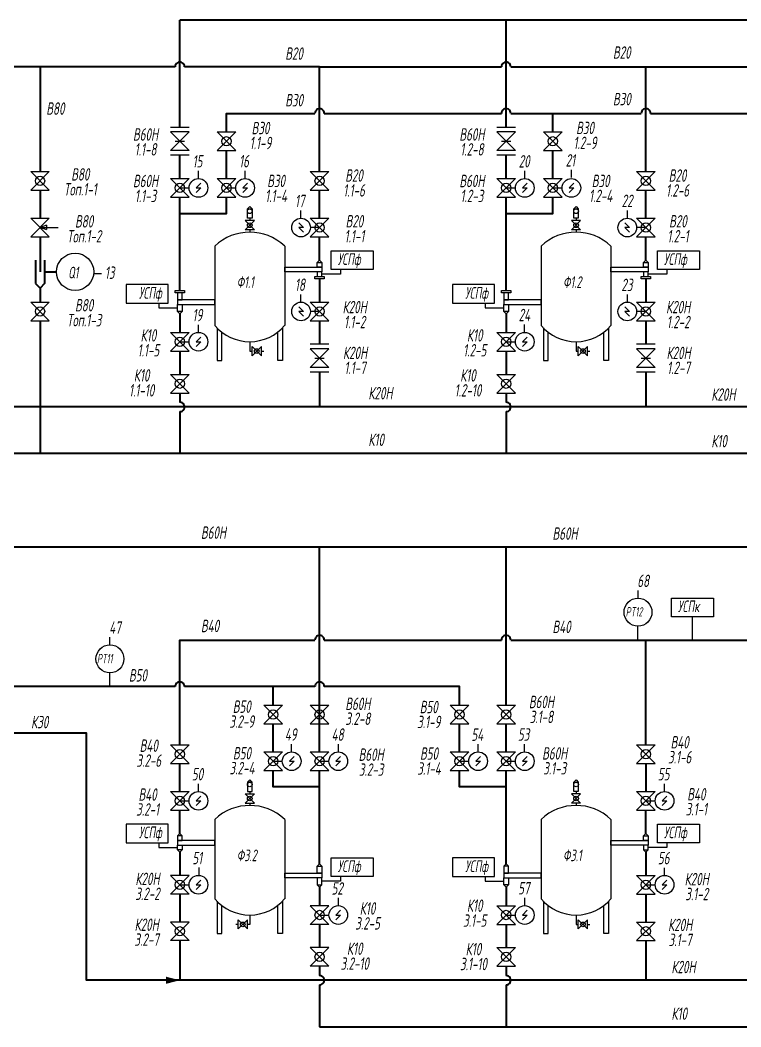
# Model space of a CAD drawing. Header units: millimetres. Extents: x 1510 to 10524, y 7125 to 13164.
# Drawn here: x 3664.1 to 3824.5, y 10867 to 11091.2 of the extents above; entities that cross this region are included whole.
import ezdxf

# ---------------------------------------------------------------- set-up
doc = ezdxf.new("R2010")
doc.units = ezdxf.units.MM
doc.header["$LTSCALE"] = 4
for name, color, linetype in [('1', 7, 'Continuous'), ('2', 7, 'Continuous'), ('В80', 1, 'Continuous'), ('Надписи', 7, 'Continuous')]:
    doc.layers.add(name, color=color, linetype=linetype)
doc.layers.add('В20', color=7, linetype='Continuous', lineweight=40, true_color=0x0a7800)
doc.layers.add('К10', color=7, linetype='Continuous', lineweight=40, true_color=0xffbe00)
for name, color, linetype, lineweight in [('В30', 136, 'Continuous', 40), ('В40', 142, 'Continuous', 40), ('В50', 180, 'Continuous', 40), ('В60Н', 140, 'Continuous', 40), ('К20Н', 33, 'Continuous', 40), ('К30', 54, 'Continuous', 40), ('Р1', 90, 'Continuous', 40)]:
    doc.layers.add(name, color=color, linetype=linetype, lineweight=lineweight)
doc.styles.add('Eskd знаки', font='eskd.shx', dxfattribs={"width": 0.8, "oblique": 10})

msp = doc.modelspace()

# ---------------------------------------------------------------- linework, layer by layer
for p, q in [((3701.68, 11067.32), (3697.53, 11067.32)), ((3701.68, 11066.29), (3697.53, 11066.29)), ((3697.53, 11066.29), (3701.68, 11062.14)), ((3701.68, 11066.29), (3697.53, 11062.14)), ((3707.91, 11066.29), (3712.06, 11066.29)), ((3712.06, 11066.29), (3707.91, 11062.14)), ((3707.91, 11066.29), (3712.06, 11062.14)), ((3774.32, 11067.32), (3770.17, 11067.32)), ((3774.32, 11066.29), (3770.17, 11066.29)), ((3770.17, 11066.29), (3774.32, 11062.14)), ((3774.32, 11066.29), (3770.17, 11062.14)), ((3780.55, 11066.29), (3784.7, 11066.29)), ((3784.7, 11066.29), (3780.55, 11062.14)), ((3780.55, 11066.29), (3784.7, 11062.14)), ((3698.57, 11064.21), (3700.65, 11064.21)), ((3771.21, 11064.21), (3773.29, 11064.21)), ((3701.68, 11062.14), (3697.53, 11062.14)), ((3707.91, 11062.14), (3712.06, 11062.14)), ((3774.32, 11062.14), (3770.17, 11062.14)), ((3780.55, 11062.14), (3784.7, 11062.14)), ((3701.68, 11061.1), (3697.53, 11061.1)), ((3774.32, 11061.1), (3770.17, 11061.1)), ((3666.4, 11057.47), (3670.55, 11057.47)), ((3670.55, 11057.47), (3666.4, 11053.31)), ((3666.4, 11057.47), (3670.55, 11053.31)), ((3728.66, 11057.47), (3732.82, 11057.47)), ((3732.82, 11057.47), (3728.66, 11053.31)), ((3728.66, 11057.47), (3732.82, 11053.31)), ((3801.31, 11057.47), (3805.46, 11057.47)), ((3805.46, 11057.47), (3801.31, 11053.31)), ((3801.31, 11057.47), (3805.46, 11053.31)), ((3697.53, 11055.91), (3701.68, 11055.91)), ((3701.68, 11055.91), (3697.53, 11051.76)), ((3697.53, 11055.91), (3701.68, 11051.76)), ((3707.91, 11055.91), (3712.06, 11055.91)), ((3712.06, 11055.91), (3707.91, 11051.76)), ((3707.91, 11055.91), (3712.06, 11051.76)), ((3770.17, 11055.91), (3774.32, 11055.91)), ((3774.32, 11055.91), (3770.17, 11051.76)), ((3770.17, 11055.91), (3774.32, 11051.76)), ((3780.55, 11055.91), (3784.7, 11055.91)), ((3784.7, 11055.91), (3780.55, 11051.76)), ((3780.55, 11055.91), (3784.7, 11051.76)), ((3666.4, 11053.31), (3670.55, 11053.31)), ((3699.61, 11053.83), (3701.68, 11053.83)), ((3709.99, 11053.83), (3712.06, 11053.83)), ((3728.66, 11053.31), (3732.82, 11053.31)), ((3772.25, 11053.83), (3774.32, 11053.83)), ((3782.63, 11053.83), (3784.7, 11053.83)), ((3801.31, 11053.31), (3805.46, 11053.31)), ((3697.53, 11051.76), (3701.68, 11051.76)), ((3707.91, 11051.76), (3712.06, 11051.76)), ((3770.17, 11051.76), (3774.32, 11051.76)), ((3780.55, 11051.76), (3784.7, 11051.76)), ((3714.66, 11049.16), (3715.17, 11049.68)), ((3715.17, 11049.68), (3715.69, 11049.16)), ((3787.3, 11049.16), (3787.82, 11049.68)), ((3787.82, 11049.68), (3788.33, 11049.16)), ((3666.4, 11047.09), (3670.55, 11047.09)), ((3670.55, 11047.09), (3666.4, 11042.94)), ((3666.4, 11047.09), (3670.55, 11042.94)), ((3716.21, 11046.57), (3714.14, 11046.57)), ((3714.14, 11046.57), (3716.21, 11044.49)), ((3716.21, 11046.57), (3714.14, 11044.49)), ((3715.17, 11047.09), (3715.17, 11046.57)), ((3728.66, 11047.09), (3732.82, 11047.09)), ((3732.82, 11047.09), (3728.66, 11042.94)), ((3728.66, 11047.09), (3732.82, 11042.94)), ((3788.85, 11046.57), (3786.78, 11046.57)), ((3786.78, 11046.57), (3788.85, 11044.49)), ((3788.85, 11046.57), (3786.78, 11044.49)), ((3787.82, 11047.09), (3787.82, 11046.57)), ((3801.31, 11047.09), (3805.46, 11047.09)), ((3805.46, 11047.09), (3801.31, 11042.94)), ((3801.31, 11047.09), (3805.46, 11042.94)), ((3669.93, 11045.53), (3668.48, 11045.01)), ((3668.48, 11045.01), (3669.93, 11044.6)), ((3668.48, 11045.01), (3672.54, 11045.01)), ((3669.93, 11045.53), (3669.93, 11044.6)), ((3716.21, 11044.49), (3714.14, 11044.49)), ((3715.17, 11044.49), (3715.17, 11043.98)), ((3730.74, 11045.01), (3728.66, 11045.01)), ((3788.85, 11044.49), (3786.78, 11044.49)), ((3787.82, 11044.49), (3787.82, 11043.98)), ((3803.38, 11045.01), (3801.31, 11045.01)), ((3666.4, 11042.94), (3670.55, 11042.94)), ((3728.66, 11042.94), (3732.82, 11042.94)), ((3801.31, 11042.94), (3805.46, 11042.94)), ((3730.74, 11037.75), (3730.22, 11037.23)), ((3731.26, 11037.23), (3730.74, 11037.75)), ((3803.38, 11037.75), (3802.86, 11037.23)), ((3803.9, 11037.23), (3803.38, 11037.75)), ((3735.41, 11035.67), (3735.41, 11034.64)), ((3808.05, 11035.67), (3808.05, 11034.64)), ((3735.41, 11034.64), (3731.26, 11034.64)), ((3808.05, 11034.64), (3803.9, 11034.64)), ((3666.4, 11028.41), (3670.55, 11028.41)), ((3670.55, 11028.41), (3666.4, 11024.26)), ((3666.4, 11028.41), (3670.55, 11024.26)), ((3694.94, 11028.15), (3694.94, 11027.11)), ((3728.66, 11028.41), (3732.82, 11028.41)), ((3732.82, 11028.41), (3728.66, 11024.26)), ((3728.66, 11028.41), (3732.82, 11024.26)), ((3767.58, 11028.15), (3767.58, 11027.11)), ((3801.31, 11028.41), (3805.46, 11028.41)), ((3805.46, 11028.41), (3801.31, 11024.26)), ((3801.31, 11028.41), (3805.46, 11024.26)), ((3694.94, 11027.11), (3699.09, 11027.11)), ((3699.61, 11025.82), (3699.09, 11026.33)), ((3700.13, 11026.33), (3699.61, 11025.82)), ((3730.74, 11026.33), (3728.66, 11026.33)), ((3767.58, 11027.11), (3771.73, 11027.11)), ((3772.25, 11025.82), (3771.73, 11026.33)), ((3772.77, 11026.33), (3772.25, 11025.82)), ((3803.38, 11026.33), (3801.31, 11026.33)), ((3666.4, 11024.26), (3670.55, 11024.26)), ((3728.66, 11024.26), (3732.82, 11024.26)), ((3801.31, 11024.26), (3805.46, 11024.26)), ((3697.53, 11021.66), (3701.68, 11021.66)), ((3701.68, 11021.66), (3697.53, 11017.51)), ((3697.53, 11021.66), (3701.68, 11017.51)), ((3770.17, 11021.66), (3774.32, 11021.66)), ((3774.32, 11021.66), (3770.17, 11017.51)), ((3770.17, 11021.66), (3774.32, 11017.51)), ((3699.61, 11019.59), (3701.68, 11019.59)), ((3715.17, 11019.59), (3715.17, 11017.51)), ((3772.25, 11019.59), (3774.32, 11019.59)), ((3787.82, 11019.59), (3787.82, 11017.51)), ((3697.53, 11017.51), (3701.68, 11017.51)), ((3715.17, 11017.51), (3715.69, 11017.51)), ((3715.69, 11016.48), (3715.69, 11018.55)), ((3717.77, 11018.55), (3715.69, 11016.48)), ((3717.77, 11016.48), (3715.69, 11018.55)), ((3717.77, 11016.48), (3717.77, 11018.55)), ((3717.77, 11017.51), (3718.29, 11017.51)), ((3732.82, 11019.07), (3728.66, 11019.07)), ((3732.82, 11018.03), (3728.66, 11018.03)), ((3728.66, 11018.03), (3732.82, 11013.88)), ((3732.82, 11018.03), (3728.66, 11013.88)), ((3770.17, 11017.51), (3774.32, 11017.51)), ((3787.82, 11017.51), (3788.33, 11017.51)), ((3788.33, 11016.48), (3788.33, 11018.55)), ((3790.41, 11018.55), (3788.33, 11016.48)), ((3790.41, 11016.48), (3788.33, 11018.55)), ((3790.41, 11016.48), (3790.41, 11018.55)), ((3790.41, 11017.51), (3790.93, 11017.51)), ((3805.46, 11019.07), (3801.31, 11019.07)), ((3805.46, 11018.03), (3801.31, 11018.03)), ((3801.31, 11018.03), (3805.46, 11013.88)), ((3805.46, 11018.03), (3801.31, 11013.88)), ((3729.7, 11015.96), (3731.78, 11015.96)), ((3802.34, 11015.96), (3804.42, 11015.96)), ((3732.82, 11013.88), (3728.66, 11013.88)), ((3732.82, 11012.84), (3728.66, 11012.84)), ((3805.46, 11013.88), (3801.31, 11013.88)), ((3805.46, 11012.84), (3801.31, 11012.84)), ((3697.53, 11012.32), (3701.68, 11012.32)), ((3701.68, 11008.17), (3697.53, 11012.32)), ((3697.53, 11008.17), (3701.68, 11012.32)), ((3770.17, 11012.32), (3774.32, 11012.32)), ((3774.32, 11008.17), (3770.17, 11012.32)), ((3770.17, 11008.17), (3774.32, 11012.32)), ((3697.53, 11008.17), (3701.68, 11008.17)), ((3770.17, 11008.17), (3774.32, 11008.17)), ((3718.29, 10938.65), (3722.44, 10938.65)), ((3722.44, 10938.65), (3718.29, 10934.5)), ((3718.29, 10938.65), (3722.44, 10934.5)), ((3728.66, 10938.65), (3732.82, 10938.65)), ((3732.82, 10938.65), (3728.66, 10934.5)), ((3728.66, 10938.65), (3732.82, 10934.5)), ((3759.8, 10938.65), (3763.95, 10938.65)), ((3763.95, 10938.65), (3759.8, 10934.5)), ((3759.8, 10938.65), (3763.95, 10934.5)), ((3770.17, 10938.65), (3774.32, 10938.65)), ((3774.32, 10938.65), (3770.17, 10934.5)), ((3770.17, 10938.65), (3774.32, 10934.5)), ((3718.29, 10934.5), (3722.44, 10934.5)), ((3728.66, 10934.5), (3732.82, 10934.5)), ((3759.8, 10934.5), (3763.95, 10934.5)), ((3770.17, 10934.5), (3774.32, 10934.5)), ((3697.53, 10929.83), (3701.68, 10929.83)), ((3701.68, 10929.83), (3697.53, 10925.67)), ((3697.53, 10929.83), (3701.68, 10925.67)), ((3801.31, 10929.83), (3805.46, 10929.83)), ((3805.46, 10929.83), (3801.31, 10925.67)), ((3801.31, 10929.83), (3805.46, 10925.67)), ((3718.29, 10928.27), (3722.44, 10928.27)), ((3722.44, 10928.27), (3718.29, 10924.12)), ((3718.29, 10928.27), (3722.44, 10924.12)), ((3728.66, 10928.27), (3732.82, 10928.27)), ((3732.82, 10928.27), (3728.66, 10924.12)), ((3728.66, 10928.27), (3732.82, 10924.12)), ((3759.8, 10928.27), (3763.95, 10928.27)), ((3763.95, 10928.27), (3759.8, 10924.12)), ((3759.8, 10928.27), (3763.95, 10924.12)), ((3770.17, 10928.27), (3774.32, 10928.27)), ((3774.32, 10928.27), (3770.17, 10924.12)), ((3770.17, 10928.27), (3774.32, 10924.12)), ((3697.53, 10925.67), (3701.68, 10925.67)), ((3720.36, 10926.19), (3722.44, 10926.19)), ((3730.74, 10926.19), (3732.82, 10926.19)), ((3761.87, 10926.19), (3763.95, 10926.19)), ((3772.25, 10926.19), (3774.32, 10926.19)), ((3801.31, 10925.67), (3805.46, 10925.67)), ((3718.29, 10924.12), (3722.44, 10924.12)), ((3728.66, 10924.12), (3732.82, 10924.12)), ((3759.8, 10924.12), (3763.95, 10924.12)), ((3770.17, 10924.12), (3774.32, 10924.12)), ((3715.17, 10922.04), (3714.66, 10921.52)), ((3715.69, 10921.52), (3715.17, 10922.04)), ((3787.3, 10921.52), (3787.82, 10922.04)), ((3787.82, 10922.04), (3788.33, 10921.52)), ((3697.53, 10919.45), (3701.68, 10919.45)), ((3701.68, 10919.45), (3697.53, 10915.3)), ((3697.53, 10919.45), (3701.68, 10915.3)), ((3714.14, 10918.93), (3716.21, 10918.93)), ((3716.21, 10918.93), (3714.14, 10916.85)), ((3714.14, 10918.93), (3716.21, 10916.85)), ((3715.17, 10919.45), (3715.17, 10918.93)), ((3788.85, 10918.93), (3786.78, 10918.93)), ((3786.78, 10918.93), (3788.85, 10916.85)), ((3788.85, 10918.93), (3786.78, 10916.85)), ((3787.82, 10919.45), (3787.82, 10918.93)), ((3801.31, 10919.45), (3805.46, 10919.45)), ((3805.46, 10919.45), (3801.31, 10915.3)), ((3801.31, 10919.45), (3805.46, 10915.3)), ((3699.61, 10917.37), (3701.68, 10917.37)), ((3714.14, 10916.85), (3716.21, 10916.85)), ((3715.17, 10916.85), (3715.17, 10916.34)), ((3788.85, 10916.85), (3786.78, 10916.85)), ((3787.82, 10916.85), (3787.82, 10916.34)), ((3803.38, 10917.37), (3805.46, 10917.37)), ((3697.53, 10915.3), (3701.68, 10915.3)), ((3801.31, 10915.3), (3805.46, 10915.3)), ((3699.09, 10909.59), (3699.61, 10910.11)), ((3699.61, 10910.11), (3700.13, 10909.59)), ((3803.38, 10910.11), (3802.86, 10909.59)), ((3803.9, 10909.59), (3803.38, 10910.11)), ((3694.94, 10908.03), (3694.94, 10907)), ((3808.05, 10908.03), (3808.05, 10907)), ((3694.94, 10907), (3699.09, 10907)), ((3699.09, 10906.48), (3699.61, 10905.96)), ((3699.61, 10905.96), (3700.13, 10906.48)), ((3803.38, 10905.96), (3802.86, 10906.48)), ((3803.9, 10906.48), (3803.38, 10905.96)), ((3808.05, 10907), (3803.9, 10907)), ((3730.22, 10902.85), (3730.74, 10903.36)), ((3730.74, 10903.36), (3731.26, 10902.85)), ((3772.25, 10903.36), (3771.73, 10902.85)), ((3772.77, 10902.85), (3772.25, 10903.36)), ((3701.68, 10900.77), (3697.53, 10900.77)), ((3697.53, 10900.77), (3701.68, 10896.62)), ((3701.68, 10900.77), (3697.53, 10896.62)), ((3735.41, 10900.51), (3735.41, 10899.47)), ((3767.58, 10900.51), (3767.58, 10899.47)), ((3801.31, 10900.77), (3805.46, 10900.77)), ((3805.46, 10900.77), (3801.31, 10896.62)), ((3801.31, 10900.77), (3805.46, 10896.62)), ((3699.61, 10898.69), (3701.68, 10898.69)), ((3730.22, 10898.69), (3730.74, 10898.18)), ((3730.74, 10898.18), (3731.26, 10898.69)), ((3735.41, 10899.47), (3731.26, 10899.47)), ((3767.58, 10899.47), (3771.73, 10899.47)), ((3772.25, 10898.18), (3771.73, 10898.69)), ((3772.77, 10898.69), (3772.25, 10898.18)), ((3803.38, 10898.69), (3805.46, 10898.69)), ((3701.68, 10896.62), (3697.53, 10896.62)), ((3801.31, 10896.62), (3805.46, 10896.62)), ((3732.82, 10894.02), (3728.66, 10894.02)), ((3728.66, 10894.02), (3732.82, 10889.87)), ((3732.82, 10894.02), (3728.66, 10889.87)), ((3770.17, 10894.02), (3774.32, 10894.02)), ((3774.32, 10894.02), (3770.17, 10889.87)), ((3770.17, 10894.02), (3774.32, 10889.87)), ((3715.17, 10891.95), (3715.17, 10889.87)), ((3730.74, 10891.95), (3732.82, 10891.95)), ((3772.25, 10891.95), (3774.32, 10891.95)), ((3787.82, 10891.95), (3787.82, 10889.87)), ((3701.68, 10890.39), (3697.53, 10890.39)), ((3697.53, 10886.24), (3701.68, 10890.39)), ((3701.68, 10886.24), (3697.53, 10890.39)), ((3712.58, 10889.87), (3712.06, 10889.87)), ((3712.58, 10888.84), (3712.58, 10890.91)), ((3712.58, 10890.91), (3714.66, 10888.84)), ((3712.58, 10888.84), (3714.66, 10890.91)), ((3714.66, 10888.84), (3714.66, 10890.91)), ((3715.17, 10889.87), (3714.66, 10889.87)), ((3732.82, 10889.87), (3728.66, 10889.87)), ((3770.17, 10889.87), (3774.32, 10889.87)), ((3787.82, 10889.87), (3788.33, 10889.87)), ((3788.33, 10888.84), (3788.33, 10890.91)), ((3790.41, 10890.91), (3788.33, 10888.84)), ((3790.41, 10888.84), (3788.33, 10890.91)), ((3790.41, 10888.84), (3790.41, 10890.91)), ((3790.41, 10889.87), (3790.93, 10889.87)), ((3801.31, 10890.39), (3805.46, 10890.39)), ((3805.46, 10886.24), (3801.31, 10890.39)), ((3801.31, 10886.24), (3805.46, 10890.39)), ((3701.68, 10886.24), (3697.53, 10886.24)), ((3732.82, 10884.68), (3728.66, 10884.68)), ((3728.66, 10880.53), (3732.82, 10884.68)), ((3732.82, 10880.53), (3728.66, 10884.68)), ((3770.17, 10884.68), (3774.32, 10884.68)), ((3774.32, 10880.53), (3770.17, 10884.68)), ((3770.17, 10880.53), (3774.32, 10884.68)), ((3801.31, 10886.24), (3805.46, 10886.24)), ((3732.82, 10880.53), (3728.66, 10880.53)), ((3770.17, 10880.53), (3774.32, 10880.53))]:
    msp.add_line(p, q)
at = {"color": 30, "true_color": 0xf26722}
for p, q in [((3704.28, 11054.87), (3703.24, 11053.83)), ((3703.24, 11053.83), (3704.28, 11053.83)), ((3704.28, 11053.83), (3703.24, 11052.8)), ((3714.66, 11054.87), (3713.62, 11053.83)), ((3713.62, 11053.83), (3714.66, 11053.83)), ((3714.66, 11053.83), (3713.62, 11052.8)), ((3776.92, 11054.87), (3775.88, 11053.83)), ((3775.88, 11053.83), (3776.92, 11053.83)), ((3776.92, 11053.83), (3775.88, 11052.8)), ((3787.3, 11054.87), (3786.26, 11053.83)), ((3786.26, 11053.83), (3787.3, 11053.83)), ((3787.3, 11053.83), (3786.26, 11052.8)), ((3726.07, 11046.05), (3727.11, 11045.01)), ((3798.71, 11046.05), (3799.75, 11045.01)), ((3727.11, 11045.01), (3726.07, 11045.01)), ((3726.07, 11045.01), (3727.11, 11043.98)), ((3799.75, 11045.01), (3798.71, 11045.01)), ((3798.71, 11045.01), (3799.75, 11043.98)), ((3726.07, 11027.37), (3727.11, 11026.33)), ((3727.11, 11026.33), (3726.07, 11026.33)), ((3726.07, 11026.33), (3727.11, 11025.3)), ((3798.71, 11027.37), (3799.75, 11026.33)), ((3799.75, 11026.33), (3798.71, 11026.33)), ((3798.71, 11026.33), (3799.75, 11025.3)), ((3704.28, 11020.63), (3703.24, 11019.59)), ((3703.24, 11019.59), (3704.28, 11019.59)), ((3704.28, 11019.59), (3703.24, 11018.55)), ((3776.92, 11020.63), (3775.88, 11019.59)), ((3775.88, 11019.59), (3776.92, 11019.59)), ((3776.92, 11019.59), (3775.88, 11018.55)), ((3801.51, 10956.25), (3801.51, 10953.2)), ((3683.94, 10945.85), (3683.94, 10942.8)), ((3725.03, 10927.23), (3724, 10926.19)), ((3735.41, 10927.23), (3734.37, 10926.19)), ((3766.54, 10927.23), (3765.5, 10926.19)), ((3776.92, 10927.23), (3775.88, 10926.19)), ((3724, 10926.19), (3725.03, 10926.19)), ((3725.03, 10926.19), (3724, 10925.16)), ((3734.37, 10926.19), (3735.41, 10926.19)), ((3735.41, 10926.19), (3734.37, 10925.16)), ((3765.5, 10926.19), (3766.54, 10926.19)), ((3766.54, 10926.19), (3765.5, 10925.16)), ((3775.88, 10926.19), (3776.92, 10926.19)), ((3776.92, 10926.19), (3775.88, 10925.16)), ((3704.28, 10918.41), (3703.24, 10917.37)), ((3808.05, 10918.41), (3807.01, 10917.37)), ((3703.24, 10917.37), (3704.28, 10917.37)), ((3704.28, 10917.37), (3703.24, 10916.34)), ((3807.01, 10917.37), (3808.05, 10917.37)), ((3808.05, 10917.37), (3807.01, 10916.34)), ((3704.28, 10899.73), (3703.24, 10898.69)), ((3703.24, 10898.69), (3704.28, 10898.69)), ((3704.28, 10898.69), (3703.24, 10897.66)), ((3808.05, 10899.73), (3807.01, 10898.69)), ((3807.01, 10898.69), (3808.05, 10898.69)), ((3808.05, 10898.69), (3807.01, 10897.66)), ((3735.41, 10892.99), (3734.37, 10891.95)), ((3734.37, 10891.95), (3735.41, 10891.95)), ((3735.41, 10891.95), (3734.37, 10890.91)), ((3776.92, 10892.99), (3775.88, 10891.95)), ((3775.88, 10891.95), (3776.92, 10891.95)), ((3776.92, 10891.95), (3775.88, 10890.91))]:
    msp.add_line(p, q, dxfattribs=at)
for points in [[(3714.66, 11049.16), (3715.69, 11049.16), (3715.69, 11047.09), (3714.66, 11047.09)], [(3787.3, 11049.16), (3788.33, 11049.16), (3788.33, 11047.09), (3787.3, 11047.09)], [(3742.67, 11035.67), (3733.33, 11035.67), (3733.33, 11039.82), (3742.67, 11039.82)], [(3815.31, 11035.67), (3805.98, 11035.67), (3805.98, 11039.82), (3815.31, 11039.82)], [(3687.67, 11028.15), (3697.01, 11028.15), (3697.01, 11032.3), (3687.67, 11032.3)], [(3760.32, 11028.15), (3769.65, 11028.15), (3769.65, 11032.3), (3760.32, 11032.3)], [(3818.43, 10958.36), (3809.09, 10958.36), (3809.09, 10962.51), (3818.43, 10962.51)], [(3715.69, 10921.52), (3714.66, 10921.52), (3714.66, 10919.45), (3715.69, 10919.45)], [(3787.3, 10921.52), (3788.33, 10921.52), (3788.33, 10919.45), (3787.3, 10919.45)], [(3687.67, 10908.03), (3697.01, 10908.03), (3697.01, 10912.18), (3687.67, 10912.18)], [(3815.31, 10908.03), (3805.98, 10908.03), (3805.98, 10912.18), (3815.31, 10912.18)], [(3742.67, 10900.51), (3733.33, 10900.51), (3733.33, 10904.66), (3742.67, 10904.66)], [(3760.32, 10900.51), (3769.65, 10900.51), (3769.65, 10904.66), (3760.32, 10904.66)]]:
    msp.add_lwpolyline(points, close=True)
msp.add_lwpolyline([(3813.76, 10953.17), (3813.76, 10958.36)])
for centre, radius in [((3709.99, 11064.21), 1.04), ((3782.63, 11064.21), 1.04), ((3668.48, 11055.39), 1.04), ((3730.74, 11055.39), 1.04), ((3803.38, 11055.39), 1.04), ((3699.61, 11053.83), 1.04), ((3709.99, 11053.83), 1.04), ((3772.25, 11053.83), 1.04), ((3782.63, 11053.83), 1.04), ((3715.17, 11048.65), 0.519), ((3787.82, 11048.65), 0.519), ((3715.17, 11045.53), 0.519), ((3730.74, 11045.01), 1.04), ((3787.82, 11045.53), 0.519), ((3803.38, 11045.01), 1.04), ((3668.48, 11026.33), 1.04), ((3730.74, 11026.33), 1.04), ((3803.38, 11026.33), 1.04), ((3699.61, 11019.59), 1.04), ((3772.25, 11019.59), 1.04), ((3716.73, 11017.51), 0.519), ((3789.37, 11017.51), 0.519), ((3699.61, 11010.25), 1.04), ((3772.25, 11010.25), 1.04), ((3720.36, 10936.57), 1.04), ((3730.74, 10936.57), 1.04), ((3761.87, 10936.57), 1.04), ((3772.25, 10936.57), 1.04), ((3699.61, 10927.75), 1.04), ((3720.36, 10926.19), 1.04), ((3730.74, 10926.19), 1.04), ((3761.87, 10926.19), 1.04), ((3772.25, 10926.19), 1.04), ((3803.38, 10927.75), 1.04), ((3715.17, 10921.01), 0.519), ((3787.82, 10921.01), 0.519), ((3699.61, 10917.37), 1.04), ((3715.17, 10917.89), 0.519), ((3787.82, 10917.89), 0.519), ((3803.38, 10917.37), 1.04), ((3699.61, 10898.69), 1.04), ((3803.38, 10898.69), 1.04), ((3730.74, 10891.95), 1.04), ((3772.25, 10891.95), 1.04), ((3699.61, 10888.32), 1.04), ((3713.62, 10889.87), 0.519), ((3789.37, 10889.87), 0.519), ((3803.38, 10888.32), 1.04), ((3730.74, 10882.61), 1.04), ((3772.25, 10882.61), 1.04)]:
    msp.add_circle(centre, radius)
for centre, radius in [((3703.76, 11053.83), 2.08), ((3714.14, 11053.83), 2.08), ((3776.4, 11053.83), 2.08), ((3786.78, 11053.83), 2.08), ((3726.59, 11045.01), 2.08), ((3799.23, 11045.01), 2.08), ((3676.3, 11035.15), 4.15), ((3726.59, 11026.33), 2.08), ((3799.23, 11026.33), 2.08), ((3703.76, 11019.59), 2.08), ((3776.4, 11019.59), 2.08), ((3801.62, 10959.38), 3.11), ((3684.05, 10948.98), 3.11), ((3724.51, 10926.19), 2.08), ((3734.89, 10926.19), 2.08), ((3766.02, 10926.19), 2.08), ((3776.4, 10926.19), 2.08), ((3703.76, 10917.37), 2.08), ((3807.53, 10917.37), 2.08), ((3703.76, 10898.69), 2.08), ((3807.53, 10898.69), 2.08), ((3734.89, 10891.95), 2.08), ((3776.4, 10891.95), 2.08)]:
    msp.add_circle(centre, radius, dxfattribs=at)
at = {"layer": '1'}
for p, q in [((3707.39, 11040.88), (3707.39, 11023.22)), ((3722.96, 11040.88), (3722.96, 11023.22)), ((3780.03, 11040.88), (3780.03, 11023.22)), ((3795.6, 11040.88), (3795.6, 11023.22)), ((3707.91, 11022.7), (3707.91, 11015.44)), ((3708.95, 11015.44), (3708.95, 11021.66)), ((3721.4, 11015.44), (3721.4, 11021.66)), ((3722.44, 11022.66), (3722.44, 11015.44)), ((3780.55, 11022.7), (3780.55, 11015.44)), ((3781.59, 11015.44), (3781.59, 11021.66)), ((3794.04, 11015.44), (3794.04, 11021.66)), ((3795.08, 11022.66), (3795.08, 11015.44)), ((3707.91, 11015.44), (3708.95, 11015.44)), ((3722.44, 11015.44), (3721.4, 11015.44)), ((3780.55, 11015.44), (3781.59, 11015.44)), ((3795.08, 11015.44), (3794.04, 11015.44)), ((3707.39, 10913.24), (3707.39, 10895.58)), ((3722.96, 10913.24), (3722.96, 10895.58)), ((3780.03, 10913.24), (3780.03, 10895.58)), ((3795.6, 10913.24), (3795.6, 10895.58)), ((3707.91, 10895.02), (3707.91, 10887.8)), ((3708.95, 10887.8), (3708.95, 10894.02)), ((3721.4, 10887.8), (3721.4, 10894.02)), ((3722.44, 10895.06), (3722.44, 10887.8)), ((3780.55, 10895.06), (3780.55, 10887.8)), ((3781.59, 10887.8), (3781.59, 10894.02)), ((3794.04, 10887.8), (3794.04, 10894.02)), ((3795.08, 10895.02), (3795.08, 10887.8)), ((3707.91, 10887.8), (3708.95, 10887.8)), ((3722.44, 10887.8), (3721.4, 10887.8)), ((3780.55, 10887.8), (3781.59, 10887.8)), ((3795.08, 10887.8), (3794.04, 10887.8))]:
    msp.add_line(p, q, dxfattribs=at)
for points in [[(3731.26, 11036.19), (3730.22, 11036.19), (3730.22, 11037.23), (3731.26, 11037.23)], [(3803.9, 11036.19), (3802.86, 11036.19), (3802.86, 11037.23), (3803.9, 11037.23)], [(3731.26, 11035.15), (3722.96, 11035.15), (3722.96, 11036.19), (3731.26, 11036.19)], [(3731.26, 11035.15), (3730.22, 11035.15), (3730.22, 11034.12), (3731.26, 11034.12)], [(3803.9, 11035.15), (3795.6, 11035.15), (3795.6, 11036.19), (3803.9, 11036.19)], [(3803.9, 11035.15), (3802.86, 11035.15), (3802.86, 11034.12), (3803.9, 11034.12)], [(3729.7, 11034.12), (3731.78, 11034.12), (3731.78, 11033.6), (3729.7, 11033.6)], [(3802.34, 11034.12), (3804.42, 11034.12), (3804.42, 11033.6), (3802.34, 11033.6)], [(3700.65, 11030.49), (3698.57, 11030.49), (3698.57, 11031), (3700.65, 11031)], [(3699.09, 11028.93), (3700.13, 11028.93), (3700.13, 11030.49), (3699.09, 11030.49)], [(3773.29, 11030.49), (3771.21, 11030.49), (3771.21, 11031), (3773.29, 11031)], [(3771.73, 11028.93), (3772.77, 11028.93), (3772.77, 11030.49), (3771.73, 11030.49)], [(3699.09, 11027.89), (3707.39, 11027.89), (3707.39, 11028.93), (3699.09, 11028.93)], [(3771.73, 11027.89), (3780.03, 11027.89), (3780.03, 11028.93), (3771.73, 11028.93)], [(3699.09, 11027.89), (3700.13, 11027.89), (3700.13, 11026.33), (3699.09, 11026.33)], [(3771.73, 11027.89), (3772.77, 11027.89), (3772.77, 11026.33), (3771.73, 11026.33)], [(3699.09, 10908.55), (3700.13, 10908.55), (3700.13, 10909.59), (3699.09, 10909.59)], [(3803.9, 10908.55), (3802.86, 10908.55), (3802.86, 10909.59), (3803.9, 10909.59)], [(3699.09, 10907.51), (3707.39, 10907.51), (3707.39, 10908.55), (3699.09, 10908.55)], [(3699.09, 10907.51), (3700.13, 10907.51), (3700.13, 10906.48), (3699.09, 10906.48)], [(3803.9, 10907.51), (3795.6, 10907.51), (3795.6, 10908.55), (3803.9, 10908.55)], [(3803.9, 10907.51), (3802.86, 10907.51), (3802.86, 10906.48), (3803.9, 10906.48)], [(3731.26, 10901.29), (3730.22, 10901.29), (3730.22, 10902.85), (3731.26, 10902.85)], [(3771.73, 10901.29), (3772.77, 10901.29), (3772.77, 10902.85), (3771.73, 10902.85)], [(3731.26, 10900.25), (3722.96, 10900.25), (3722.96, 10901.29), (3731.26, 10901.29)], [(3771.73, 10900.25), (3780.03, 10900.25), (3780.03, 10901.29), (3771.73, 10901.29)], [(3731.26, 10900.25), (3730.22, 10900.25), (3730.22, 10898.69), (3731.26, 10898.69)], [(3771.73, 10900.25), (3772.77, 10900.25), (3772.77, 10898.69), (3771.73, 10898.69)]]:
    msp.add_lwpolyline(points, close=True, dxfattribs=at)
for centre, radius, start, end in [((3715.17, 11032.65), 11.33, 46.6141, 133.3859), ((3787.82, 11032.65), 11.33, 46.6141, 133.3859), ((3715.17, 11029.74), 10.15, 219.9662, 320.0338), ((3787.82, 11029.74), 10.15, 219.9662, 320.0338), ((3715.17, 10905.01), 11.33, 46.6141, 133.3859), ((3787.82, 10905.01), 11.33, 46.6141, 133.3859), ((3715.17, 10902.1), 10.15, 219.9662, 320.0338), ((3787.82, 10902.1), 10.15, 219.9662, 320.0338)]:
    msp.add_arc(centre, radius, start, end, dxfattribs=at)
at = {"layer": 'В20'}
msp.add_line((3730.74, 11047.09), (3730.74, 11053.31), dxfattribs=at)
for points in [[(3698.57, 11080.81), (3657.06, 11080.81)], [(3730.74, 11080.81), (3700.65, 11080.81)], [(3730.74, 11057.47), (3730.74, 11080.81), (3771.21, 11080.81)], [(3773.29, 11080.81), (3843.85, 11080.81)], [(3803.38, 11057.47), (3803.38, 11080.81)], [(3803.38, 11047.09), (3803.38, 11053.31)], [(3730.74, 11037.75), (3730.74, 11042.94)], [(3803.38, 11037.75), (3803.38, 11042.94)]]:
    msp.add_lwpolyline(points, dxfattribs=at)
for centre in [(3699.61, 11080.81), (3772.25, 11080.81)]:
    msp.add_arc(centre, 1.04, 359.7459, 180.2541, dxfattribs=at)
at = {"layer": 'В30'}
for points in [[(3709.99, 11066.29), (3709.99, 11070.44), (3729.7, 11070.44)], [(3731.78, 11070.44), (3771.21, 11070.44)], [(3773.29, 11070.44), (3802.34, 11070.44)], [(3782.63, 11066.29), (3782.63, 11070.44)], [(3804.42, 11070.44), (3843.85, 11070.44)], [(3709.99, 11055.91), (3709.99, 11062.14)], [(3782.63, 11055.91), (3782.63, 11062.14)], [(3699.61, 11048.13), (3709.99, 11048.13), (3709.99, 11051.76)], [(3772.25, 11048.13), (3782.63, 11048.13), (3782.63, 11051.76)]]:
    msp.add_lwpolyline(points, dxfattribs=at)
for centre in [(3730.74, 11070.44), (3772.25, 11070.44), (3803.38, 11070.44)]:
    msp.add_arc(centre, 1.04, 359.7459, 180.2541, dxfattribs=at)
at = {"layer": 'В40'}
for points in [[(3699.61, 10929.83), (3699.61, 10953.17), (3729.7, 10953.17)], [(3731.78, 10953.17), (3771.21, 10953.17)], [(3773.29, 10953.17), (3835.81, 10953.17)], [(3803.38, 10929.83), (3803.38, 10953.17)], [(3699.61, 10919.45), (3699.61, 10925.67)], [(3803.38, 10925.67), (3803.38, 10919.45)], [(3699.61, 10910.11), (3699.61, 10915.3)], [(3803.38, 10910.11), (3803.38, 10915.3)]]:
    msp.add_lwpolyline(points, dxfattribs=at)
for centre in [(3730.74, 10953.17), (3772.25, 10953.17)]:
    msp.add_arc(centre, 1.04, 359.7459, 180.2541, dxfattribs=at)
at = {"layer": 'В50'}
for points in [[(3669.51, 10942.8), (3659.14, 10942.8)], [(3677.82, 10942.8), (3669.51, 10942.8)], [(3698.57, 10942.8), (3677.82, 10942.8)], [(3729.7, 10942.8), (3700.65, 10942.8)], [(3720.36, 10938.65), (3720.36, 10942.8)], [(3761.87, 10938.65), (3761.87, 10942.8), (3731.78, 10942.8)], [(3720.36, 10928.27), (3720.36, 10934.5)], [(3761.87, 10928.27), (3761.87, 10934.5)], [(3730.74, 10920.49), (3720.36, 10920.49), (3720.36, 10924.12)], [(3772.25, 10920.49), (3761.87, 10920.49), (3761.87, 10924.12)]]:
    msp.add_lwpolyline(points, dxfattribs=at)
for centre in [(3699.61, 10942.8), (3730.74, 10942.8)]:
    msp.add_arc(centre, 1.04, 359.7459, 180.2541, dxfattribs=at)
at = {"layer": 'В60Н'}
for points in [[(3699.61, 11067.32), (3699.61, 11091.19)], [(3947.37, 11067.32), (3947.37, 11091.19), (3699.61, 11091.19)], [(3772.25, 11067.32), (3772.25, 11091.19)], [(3699.61, 11055.91), (3699.61, 11061.1)], [(3772.25, 11055.91), (3772.25, 11061.1)], [(3699.61, 11031), (3699.61, 11051.76)], [(3772.25, 11031), (3772.25, 11051.76)], [(3658.1, 10912.08), (3658.1, 10973.93), (3918.83, 10973.93), (3918.83, 10939.68)], [(3730.74, 10928.27), (3730.74, 10973.93)], [(3772.25, 10938.65), (3772.25, 10973.93)], [(3772.25, 10928.27), (3772.25, 10934.5)], [(3730.74, 10903.36), (3730.74, 10924.12)], [(3772.25, 10903.36), (3772.25, 10924.12)]]:
    msp.add_lwpolyline(points, dxfattribs=at)
at = {"layer": 'В80', "lineweight": 40}
for p, q in [((3668.48, 11042.94), (3668.48, 11035.15)), ((3667.44, 11037.75), (3667.44, 11032.56)), ((3669.51, 11037.75), (3669.51, 11032.56)), ((3667.44, 11032.56), (3668.48, 11031.52)), ((3669.51, 11032.56), (3668.48, 11031.52)), ((3668.48, 11031.52), (3668.48, 11028.41))]:
    msp.add_line(p, q, dxfattribs=at)
for points in [[(3668.48, 11080.81), (3668.48, 11057.47)], [(3668.48, 11053.31), (3668.48, 11047.09)], [(3668.48, 11024.26), (3668.48, 10994.68)]]:
    msp.add_lwpolyline(points, dxfattribs=at)
at = {"layer": 'К10'}
for points in [[(3699.61, 11025.82), (3699.61, 11021.66)], [(3772.25, 11025.82), (3772.25, 11021.66)], [(3699.61, 11017.51), (3699.61, 11012.32)], [(3772.25, 11017.51), (3772.25, 11012.32)], [(3699.61, 11008.17), (3699.61, 11006.1)], [(3772.25, 11008.17), (3772.25, 11006.1)], [(3947.37, 11004.02), (3947.37, 10994.68), (3677.82, 10994.68)], [(3699.61, 11004.02), (3699.61, 10994.68)], [(3772.25, 11004.02), (3772.25, 10994.68)], [(3677.82, 10994.68), (3659.14, 10994.68)], [(3730.74, 10898.18), (3730.74, 10894.02)], [(3772.25, 10898.18), (3772.25, 10894.02)], [(3730.74, 10889.87), (3730.74, 10884.68)], [(3772.25, 10889.87), (3772.25, 10884.68)], [(3730.74, 10880.53), (3730.74, 10878.46)], [(3772.25, 10880.53), (3772.25, 10878.46)], [(3730.74, 10876.38), (3730.74, 10867.04)], [(3730.74, 10867.04), (3964.5, 10867.04), (3964.5, 10876.38)], [(3772.25, 10876.38), (3772.25, 10867.04)]]:
    msp.add_lwpolyline(points, dxfattribs=at)
for centre in [(3699.61, 11005.06), (3772.25, 11005.06), (3730.74, 10877.42), (3772.25, 10877.42)]:
    msp.add_arc(centre, 1.04, 269.7459, 90.2541, dxfattribs=at)
at = {"layer": 'К20Н'}
msp.add_line((3730.74, 11024.26), (3730.74, 11019.07), dxfattribs=at)
for points in [[(3730.74, 11033.6), (3730.74, 11028.41)], [(3803.38, 11033.6), (3803.38, 11028.41)], [(3803.38, 11024.26), (3803.38, 11019.07)], [(3918.83, 11012.84), (3918.83, 11005.06), (3659.14, 11005.06)], [(3730.74, 11012.84), (3730.74, 11005.06)], [(3803.38, 11012.84), (3803.38, 11005.06)], [(3947.37, 10885.2), (3947.37, 10877.42), (3678.85, 10877.42), (3678.85, 10932.42), (3659.14, 10932.42)], [(3699.61, 10905.96), (3699.61, 10900.77)], [(3803.38, 10905.96), (3803.38, 10900.77)], [(3699.61, 10896.62), (3699.61, 10890.39)], [(3803.38, 10896.62), (3803.38, 10890.39)], [(3699.61, 10886.24), (3699.61, 10877.42)], [(3803.38, 10886.24), (3803.38, 10877.42)]]:
    msp.add_lwpolyline(points, dxfattribs=at)
at = {"layer": 'К30'}
msp.add_lwpolyline([(3696.5, 10877.42, 1.6, 0, 0), (3699.61, 10877.42, 0, 0, 0)], format="xyseb", dxfattribs=at)
at = {"layer": 'Надписи', "color": 30, "true_color": 0xf26722}
for p, q in [((3703.78, 11055.91), (3703.78, 11057.64)), ((3714.14, 11055.94), (3714.14, 11057.67)), ((3776.39, 11055.9), (3776.39, 11057.62)), ((3786.84, 11056.12), (3786.84, 11057.85)), ((3726.57, 11047.06), (3726.57, 11048.79)), ((3799.31, 11047.11), (3799.31, 11048.84)), ((3680.45, 11034.81), (3682.17, 11034.81)), ((3726.57, 11028.42), (3726.57, 11030.14)), ((3799.26, 11028.39), (3799.26, 11030.11)), ((3703.75, 11021.66), (3703.75, 11023.38)), ((3776.37, 11021.68), (3776.37, 11023.41)), ((3801.62, 10962.49), (3801.62, 10964.22)), ((3684.05, 10952.09), (3684.05, 10953.81)), ((3724.49, 10928.29), (3724.49, 10930.02)), ((3734.91, 10928.27), (3734.91, 10929.99)), ((3766.03, 10928.24), (3766.03, 10929.96)), ((3776.38, 10928.28), (3776.38, 10930)), ((3703.79, 10919.44), (3703.79, 10921.17)), ((3807.54, 10919.45), (3807.54, 10921.18)), ((3703.91, 10900.77), (3703.91, 10902.49)), ((3807.55, 10900.76), (3807.55, 10902.48)), ((3734.9, 10894.01), (3734.9, 10895.74)), ((3776.44, 10894.05), (3776.44, 10895.77))]:
    msp.add_line(p, q, dxfattribs=at)
at = {"layer": 'Р1', "color": 1}
msp.add_lwpolyline([(3669.55, 11035.15), (3672.15, 11035.15)], dxfattribs=at)

# ---------------------------------------------------------------- texts
at = {"ltscale": 15, "char_height": 2.594, "width": 8.8206, "attachment_point": 1, "style": 'Eskd знаки'}
for s, insert in [('Ф1.1', (3712.29, 11034.16)), ('Ф1.2', (3784.93, 11034.16)), ('Ф3.2', (3712.29, 10906.52)), ('Ф3.1', (3784.93, 10906.52))]:
    msp.add_mtext(s, dxfattribs=dict(at, insert=insert))
at = {"layer": '1', "style": 'Eskd знаки'}
for s, width, insert, char_height, attachment_point in [('УСПф', 23.4884, (3734.76, 11039.28), 2.594, 1), ('УСПф', 23.4884, (3807.4, 11039.28), 2.594, 1), ('УСПф', 23.4884, (3695.59, 11031.76), 2.594, 3), ('УСПф', 23.4884, (3768.23, 11031.76), 2.594, 3), ('УСПк', 23.4884, (3810.51, 10961.97), 2.594, 1), ('PT12', 5.4214, (3798.88, 10960.49), 2.075, 1), ('PT11', 5.4214, (3681.16, 10950.08), 2.075, 1), ('УСПф', 23.4884, (3695.59, 10911.64), 2.594, 3), ('УСПф', 23.4884, (3807.4, 10911.64), 2.594, 1), ('УСПф', 23.4884, (3734.76, 10904.12), 2.594, 1), ('УСПф', 23.4884, (3768.23, 10904.12), 2.594, 3)]:
    msp.add_mtext_dynamic_manual_height_columns(s, width=width, gutter_width=0.233, heights=[0], dxfattribs=dict(at, insert=insert, char_height=char_height, attachment_point=attachment_point))
at = {"layer": '2', "ltscale": 15, "insert": (3674.74, 11036.29), "char_height": 2.594, "width": 5.6872, "attachment_point": 1, "style": 'Eskd знаки'}
msp.add_mtext('Q1', dxfattribs=at)
at = {"layer": 'Надписи', "ltscale": 15, "char_height": 2.767, "width": 8.8206, "attachment_point": 1, "style": 'Eskd знаки'}
for s, insert in [('В20', (3723.08, 11085.13)), ('В20', (3796.05, 11085.37)), ('В30', (3723.08, 11074.75)), ('В30', (3796.05, 11074.99)), ('В80', (3669.87, 11072.89)), ('К20Н', (3741.58, 11009.52)), ('К20Н', (3817.94, 11009.22)), ('К10', (3741.58, 10999.15)), ('К10', (3817.94, 10998.85)), ('В60Н', (3704.31, 10978.47)), ('В60Н', (3782.58, 10978.26)), ('В40', (3704.31, 10957.69)), ('В40', (3782.58, 10957.48)), ('В50', (3688.28, 10946.69)), ('К30', (3666.49, 10936.28)), ('К20Н', (3809.05, 10881.75)), ('К10', (3809.05, 10871.37))]:
    msp.add_mtext(s, dxfattribs=dict(at, insert=insert))
at = {"layer": 'Надписи', "ltscale": 15, "width": 8.8206, "line_spacing_factor": 0.72, "style": 'Eskd знаки'}
for s, insert, char_height, attachment_point in [('В30^J1.1-9', (3717.57, 11065.5), 2.767, 5), ('В30^J1.2-9', (3789.83, 11065.53), 2.767, 5), ('В60Н^J1.1-8', (3691.98, 11064.08), 2.7673, 5), ('В60Н^J1.2-8', (3764.64, 11064.08), 2.7673, 5), ('15', (3702.44, 11061.15), 2.767, 1), ('16', (3712.81, 11061.18), 2.767, 1), ('20', (3775.06, 11061.14), 2.767, 1), ('21', (3785.51, 11061.36), 2.767, 1), ('В80^JТоп.1-1', (3677.45, 11055.18), 2.7673, 5), ('В20^J1.1-6', (3738.39, 11054.94), 2.767, 5), ('В20^J1.2-6', (3810.42, 11054.94), 2.767, 5), ('В60Н^J1.1-3', (3691.98, 11053.72), 2.7673, 5), ('В30^J1.1-4', (3721.04, 11053.73), 2.767, 5), ('В60Н^J1.2-3', (3764.64, 11053.72), 2.7673, 5), ('В30^J1.2-4', (3793.31, 11053.73), 2.767, 5), ('17', (3725.24, 11052.3), 2.767, 1), ('22', (3797.98, 11052.35), 2.767, 1), ('В80^JТоп.1-2', (3678.31, 11044.73), 2.7673, 5), ('В20^J1.1-1', (3738.48, 11044.75), 2.767, 5), ('В20^J1.2-1', (3810.51, 11044.75), 2.767, 5), ('13', (3682.92, 11036.34), 2.767, 1), ('18', (3725.23, 11033.66), 2.767, 1), ('23', (3797.92, 11033.63), 2.767, 1), ('В80^JТоп.1-3', (3678.31, 11026.05), 2.7673, 5), ('К20Н^J1.1-2', (3738.53, 11025.64), 2.7673, 5), ('К20Н^J1.2-2', (3810.56, 11025.64), 2.7673, 5), ('19', (3702.42, 11026.9), 2.767, 1), ('24', (3775.04, 11026.92), 2.767, 1), ('К10^J1.1-5', (3692.61, 11019.35), 2.767, 5), ('К10^J1.2-5', (3765.27, 11019.35), 2.767, 5), ('К20Н^J1.1-7', (3738.62, 11015.44), 2.7673, 5), ('К20Н^J1.2-7', (3810.65, 11015.44), 2.7673, 5), ('К10^J1.1-10', (3691.1, 11010.43), 2.7673, 5), ('К10^J1.2-10', (3763.76, 11010.43), 2.7673, 5), ('68', (3801.46, 10967.73), 2.767, 1), ('47', (3683.89, 10957.33), 2.767, 1), ('В60Н^J3.1-8', (3780.12, 10937.72), 2.7673, 5), ('В50^J3.2-9', (3713.4, 10936.68), 2.767, 5), ('В60Н^J3.2-8', (3739.25, 10937.31), 2.7673, 5), ('В50^J3.1-9', (3755.03, 10936.59), 2.767, 5), ('49', (3722.98, 10933.53), 2.767, 1), ('48', (3733.4, 10933.51), 2.767, 1), ('54', (3764.52, 10933.48), 2.767, 1), ('53', (3774.87, 10933.52), 2.767, 1), ('В40^J3.1-6', (3810.9, 10928.75), 2.767, 5), ('В40^J3.2-6', (3692.69, 10927.99), 2.767, 5), ('В50^J3.2-4', (3713.45, 10926.31), 2.767, 5), ('В60Н^J3.2-3', (3742.2, 10925.99), 2.7673, 5), ('В50^J3.1-4', (3755.09, 10926.23), 2.767, 5), ('В60Н^J3.1-3', (3783.07, 10926.27), 2.7673, 5), ('50', (3702.28, 10924.69), 2.767, 1), ('55', (3806.03, 10924.69), 2.767, 1), ('В40^J3.2-1', (3692.43, 10917.11), 2.767, 5), ('В40^J3.1-1', (3814.61, 10917.17), 2.767, 5), ('51', (3702.39, 10906.01), 2.767, 1), ('56', (3806.04, 10906), 2.767, 1), ('К20Н^J3.2-2', (3692.4, 10898.33), 2.7673, 5), ('К20Н^J3.1-2', (3814.69, 10898.28), 2.7673, 5), ('52', (3733.39, 10899.25), 2.767, 1), ('57', (3774.93, 10899.29), 2.767, 1), ('К10^J3.2-5', (3741.4, 10891.75), 2.767, 5), ('К10^J3.1-5', (3765.26, 10892.37), 2.767, 5), ('К20Н^J3.2-7', (3692.22, 10888.13), 2.7673, 5), ('К20Н^J3.1-7', (3811, 10888.08), 2.7673, 5), ('К10^J3.2-10', (3738.55, 10882.79), 2.7673, 5), ('К10^J3.1-10', (3764.98, 10882.7), 2.7673, 5)]:
    msp.add_mtext(s, dxfattribs=dict(at, insert=insert, char_height=char_height, attachment_point=attachment_point))

doc.saveas('drawing.dxf')
